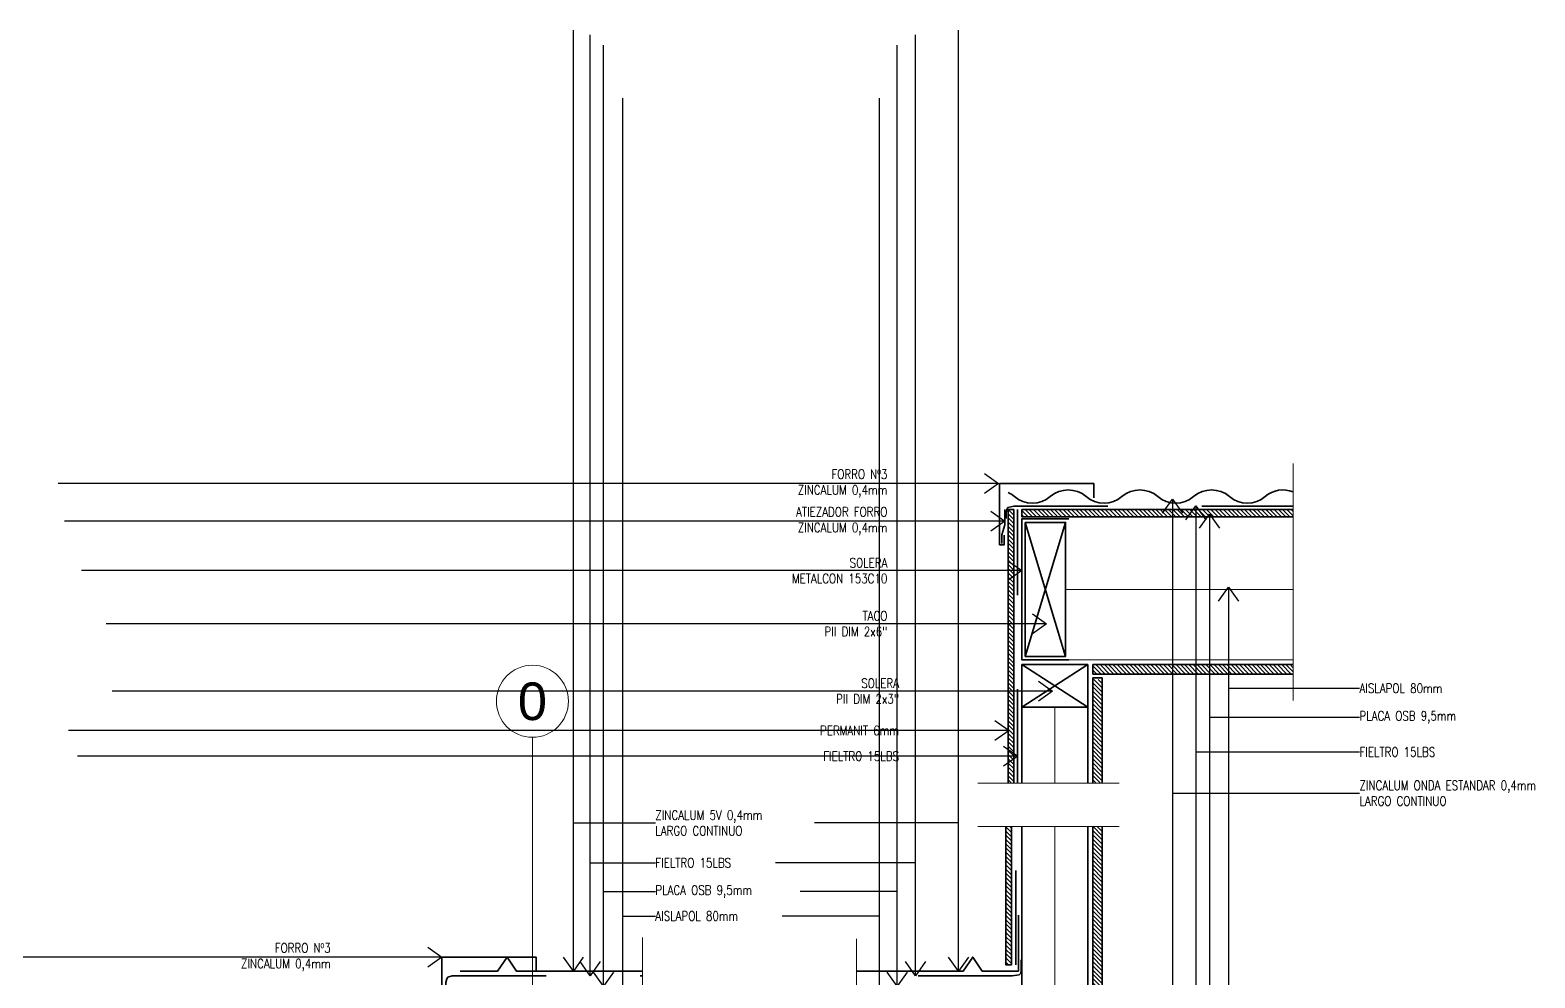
# Model space of a CAD drawing. Header units: metres. Extents: x 72 to 223, y -23 to 139.
# Drawn here: x 162.589 to 164.19, y 137.077 to 138.084 of the extents above; entities that cross this region are included whole.
import ezdxf
from ezdxf.enums import TextEntityAlignment as Align

# ---------------------------------------------------------------- set-up
doc = ezdxf.new("R2010")
doc.units = ezdxf.units.M
doc.header["$LTSCALE"] = 5
doc.header["$MEASUREMENT"] = 0
doc.linetypes.add('HIDDEN', pattern=[0.375, 0.25, -0.125])
doc.layers.get('0').update_dxf_attribs({"color": 30})
for name, color, linetype, lineweight in [('A-ANNO-NOTE', 7, 'Continuous', 35), ('A-ANNO-SYMB', 3, 'Continuous', 18), ('A-DETL-MBND', 3, 'Continuous', 18), ('A-DETL-PATT', 8, 'Continuous', 18), ('A-ELEV-MBE1', 7, 'Continuous', 35), ('A-FLOR-OVHD', 3, 'HIDDEN', 18), ('A-WALL-BATT', 8, 'BATTING', 18), ('A-WALL-FULL', 7, 'Continuous', 35), ('A-WALL-FULL-EXTR', 7, 'Continuous', 35)]:
    doc.layers.add(name, color=color, linetype=linetype, lineweight=lineweight)
doc.styles.add('E-ARIAL', font='arial.ttf')
doc.styles.add('E-ROMANS', font='romans.shx', dxfattribs={"width": 0.8})
doc.linetypes.add('BATTING', pattern='A,0.0001,-0.1,[134,ltypeshp.shx,S=0.1,R=0,X=-0.1,Y=0],-0.2,[134,ltypeshp.shx,S=0.1,R=180,X=0.1,Y=0],-0.1', length=0.4001)
doc.dimstyles.new('E-0005_TICK_18', dxfattribs={"dimscale": 0.001, "dimtxt": 9, "dimasz": 9, "dimexe": 4.5, "dimexo": 3, "dimgap": 4.5, "dimtad": 0, "dimdec": 0, "dimlfac": 1000, "dimzin": 0, "dimdsep": 46, "dimtxsty": 'E-ROMANS', "dimblk": 'OBLIQUE', "dimcen": 4.5, "dimclrd": 256, "dimclre": 256, "dimclrt": 256, "dimadec": 0, "dimazin": 0, "dimtfac": 1, "dimtdec": 0, "dimtmove": 1, "dimatfit": 3, "dimldrblk": 'OPEN90', "dimfxl": 1, "dimtfill": 1, "dimtolj": 1, "dimtzin": 0, "dimarcsym": 0})
pattern_1 = [(135, (-23.2835106, 74.993772), (-0.00224506403, -0.00224506403), [])]
pattern_2 = [(135, (-27.7505088, 104.8388286), (-0.00224506403, -0.00224506403), [])]

# ---------------------------------------------------------------- blocks, each defined once
blk = doc.blocks.new('PIE DERECHO 2X3')
blk.add_lwpolyline([(-0.07, 0), (0, 0), (0, -0.045), (-0.07, -0.045), (-0.07, 0)])
at = {"color": 1}
for points in [[(0, 0), (-0.07, -0.045)], [(-0.07, 0), (0, -0.045)]]:
    blk.add_lwpolyline(points, dxfattribs=at)
blk = doc.blocks.new('TAG-EJE')
at = {"linetype": 'Continuous'}
blk.add_circle((0, 0), 0.383, dxfattribs=at)
at = {"style": 'E-ARIAL'}
blk.add_attdef('A', text='', height=0.4, dxfattribs=at).set_placement((0, 0), align=Align.MIDDLE_CENTER)
blk = doc.blocks.new('_Oblique')
at = {"color": 0, "linetype": 'ByBlock', "lineweight": -2}
blk.add_line((-0.5, -0.5), (0.5, 0.5), dxfattribs=at)

msp = doc.modelspace()

# ---------------------------------------------------------------- hatches: boundary and pattern name
at = {"layer": 'A-DETL-PATT'}
h = msp.add_hatch(dxfattribs=at)
h.set_pattern_fill('LINE', color=256, scale=0.001, angle=135, style=0)
h.set_pattern_definition(pattern_2)
h.paths.add_polyline_path([(163.6355, 137.5747), (163.6295, 137.5747), (163.6295, 137.2837), (163.6355, 137.2837)])
h = msp.add_hatch(dxfattribs=at)
h.set_pattern_fill('LINE', color=256, scale=0.001, angle=135, style=0)
h.set_pattern_definition(pattern_2)
h.paths.add_polyline_path([(163.9325, 137.5747), (163.644, 137.5747), (163.644, 137.5669), (163.9325, 137.5669)])
h = msp.add_hatch(dxfattribs=at)
h.set_pattern_fill('LINE', color=256, scale=0.001, angle=135, style=0)
h.set_pattern_definition(pattern_1)
h.paths.add_polyline_path([(163.7194, 137.4097), (163.7194, 137.3997), (163.9325, 137.3997), (163.9325, 137.4097)])
h = msp.add_hatch(dxfattribs=at)
h.set_pattern_fill('LINE', color=256, scale=0.001, angle=135, style=0)
h.set_pattern_definition(pattern_1)
h.paths.add_polyline_path([(163.7194, 137.2837), (163.7294, 137.2837), (163.7294, 137.3939), (163.7194, 137.3939)])
h = msp.add_hatch(dxfattribs=at)
h.set_pattern_fill('LINE', color=256, scale=0.001, angle=135, style=0)
h.set_pattern_definition([(135, (-23.2835106, 74.9052635), (-0.00224506403, -0.00224506403), [])])
h.paths.add_polyline_path([(163.6269, 137.0908), (163.6329, 137.0908), (163.6329, 137.2376), (163.6269, 137.2376)])
h = msp.add_hatch(dxfattribs=at)
h.set_pattern_fill('LINE', color=256, scale=0.001, angle=135, style=0)
h.set_pattern_definition(pattern_1)
h.paths.add_polyline_path([(163.7194, 136.731), (163.7294, 136.731), (163.7294, 137.2376), (163.7194, 137.2376)])

# ---------------------------------------------------------------- linework, layer by layer
at = {"layer": 'A-ANNO-SYMB'}
msp.add_lwpolyline([(163.1235, 137.3325), (163.1235, 136.7953)], dxfattribs=at)
at = {"layer": 'A-DETL-MBND'}
msp.add_line((163.694, 137.4147), (163.9325, 137.4147), dxfattribs=at)
at = {"layer": 'A-ELEV-MBE1'}
for p, q in [((163.644, 137.2837), (163.644, 137.3647)), ((163.714, 137.2837), (163.714, 137.3647)), ((163.644, 137.0616), (163.644, 137.2376)), ((163.714, 136.7712), (163.714, 137.2376))]:
    msp.add_line(p, q, dxfattribs=at)
at = {"layer": 'A-FLOR-OVHD'}
for p, q in [((163.7475, 137.2837), (163.5971, 137.2837)), ((163.7475, 137.2376), (163.5971, 137.2376))]:
    msp.add_line(p, q, dxfattribs=at)
for points in [[(163.9325, 137.6235), (163.9325, 137.3716)], [(163.2407, 137.1199), (163.2407, 136.8428)], [(163.468, 137.1184), (163.468, 136.8489)]]:
    msp.add_lwpolyline(points, dxfattribs=at)
at = {"layer": 'A-WALL-BATT', "ltscale": 0.018}
for p, q in [((163.6904, 137.4897), (163.9325, 137.4897)), ((163.679, 137.3647), (163.679, 137.2837)), ((163.679, 137.2376), (163.679, 136.7712))]:
    msp.add_line(p, q, dxfattribs=at)
at = {"layer": 'A-WALL-FULL'}
msp.add_line((163.6405, 137.084), (163.6405, 137.1434), dxfattribs=at)
for points in [[(163.7205, 137.5871), (163.7205, 137.6021), (163.6303, 137.6021), (163.6203, 137.6021), (163.6203, 137.5672), (163.6203, 137.5372), (163.6253, 137.5372), (163.6253, 137.5472)], [(163.6228, 137.5383), (163.6228, 137.5478), (163.6257, 137.5582), (163.6257, 137.5747)], [(163.694, 137.4147), (163.644, 137.4147), (163.644, 137.5647), (163.694, 137.5647)], [(163.1273, 137.084), (163.1273, 137.099), (163.0371, 137.099), (163.0271, 137.099), (163.0271, 137.0641), (163.0271, 137.0341), (163.0321, 137.0341), (163.0321, 137.0441)], [(163.0465, 137.084), (163.0865, 137.084), (163.0965, 137.099), (163.1065, 137.084), (163.2407, 137.084)], [(163.6405, 137.084), (163.6017, 137.084), (163.5917, 137.099), (163.5817, 137.084), (163.468, 137.084)]]:
    msp.add_lwpolyline(points, dxfattribs=at)
at = {"layer": 'A-WALL-FULL-EXTR'}
for p, q in [((163.6355, 137.5747), (163.6295, 137.5747)), ((163.6295, 137.2837), (163.6295, 137.5747)), ((163.6355, 137.5747), (163.6355, 137.2837)), ((163.644, 137.5669), (163.644, 137.5747)), ((163.644, 137.5747), (163.9325, 137.5747)), ((163.644, 137.5669), (163.9325, 137.5669)), ((163.7194, 137.4097), (163.7194, 137.3997)), ((163.7294, 137.3956), (163.7194, 137.3956))]:
    msp.add_line(p, q, dxfattribs=at)
at = {"layer": 'A-WALL-FULL-EXTR', "linetype": 'HIDDEN', "ltscale": 0.05}
for p, q in [((163.6355, 137.5781), (163.9325, 137.5781)), ((163.0381, 137.0791), (163.2407, 137.0791)), ((163.6338, 137.0791), (163.468, 137.0791))]:
    msp.add_line(p, q, dxfattribs=at)
at = {"layer": 'A-WALL-FULL-EXTR'}
msp.add_lwpolyline([(163.9325, 137.5934, 0.274246), (163.9028, 137.5884, -0.366629), (163.8647, 137.5884, 0.366754), (163.8266, 137.5884, -0.366629), (163.7885, 137.5884, 0.366754), (163.7504, 137.5884, -0.366629), (163.7123, 137.5884, 0.366754), (163.6742, 137.5884, -0.366629), (163.6361, 137.5884, 0.066982), (163.6295, 137.5926)], format="xyb", dxfattribs=at)
at = {"layer": 'A-WALL-FULL-EXTR', "linetype": 'HIDDEN', "ltscale": 0.05}
for points in [[(163.6355, 137.5781), (163.6289, 137.5768), (163.6279, 137.5747), (163.6274, 137.5714), (163.6274, 137.5649)], [(163.6395, 137.2837), (163.6395, 137.5747)], [(163.6376, 137.0908), (163.6376, 137.2376)], [(163.6338, 137.0791), (163.6411, 137.08), (163.6429, 137.0818), (163.6431, 137.0853), (163.6431, 137.096)], [(163.0381, 137.0791), (163.0336, 137.0777), (163.0323, 137.0757), (163.0313, 137.072), (163.0313, 137.0655)]]:
    msp.add_lwpolyline(points, dxfattribs=at)
at = {"layer": 'A-WALL-FULL-EXTR'}
for points in [[(163.6476, 137.5609), (163.6476, 137.4184), (163.6904, 137.4184), (163.6904, 137.5609), (163.6476, 137.5609)], [(163.6904, 137.5609), (163.6476, 137.4184)], [(163.6904, 137.4184), (163.6476, 137.5609)], [(163.9325, 137.4097), (163.7194, 137.4097)], [(163.9325, 137.3997), (163.7194, 137.3997)], [(163.7194, 137.2837), (163.7194, 137.3956)], [(163.7294, 137.2837), (163.7294, 137.3956)], [(163.6329, 137.2376), (163.6329, 137.0908), (163.6269, 137.0908), (163.6269, 137.2376)], [(163.7194, 137.2376), (163.7194, 136.731)], [(163.7294, 137.2376), (163.7294, 136.731)]]:
    msp.add_lwpolyline(points, dxfattribs=at)

# ---------------------------------------------------------------- block references
at = {"layer": 'A-ANNO-SYMB', "xscale": 0.09999999999999432, "yscale": 0.09999999999999432, "zscale": 0.09999999999999432}
msp.add_blockref('TAG-EJE', (163.1235, 137.3708), dxfattribs=at).add_auto_attribs({'A': '0'})
at = {"layer": 'A-WALL-FULL-EXTR'}
msp.add_blockref('PIE DERECHO 2X3', (163.714, 137.4097), dxfattribs=at)

# ---------------------------------------------------------------- texts
at = {"layer": 'A-ANNO-NOTE', "char_height": 0.01, "style": 'E-ROMANS'}
for s, insert, attachment_point in [('FORRO Nº3\\PZINCALUM 0,4mm', (163.5009, 137.6022), 6), ('ATIEZADOR FORRO\\PZINCALUM 0,4mm', (163.5009, 137.5622), 6), ('SOLERA\\PMETALCON 153C10', (163.5009, 137.5096), 6), ('TACO\\PPII DIM 2x6"', (163.5009, 137.4532), 6), ('SOLERA \\PPII DIM 2x3"', (163.5133, 137.3816), 6), ('AISLAPOL 80mm', (164.003, 137.3846), 4), ('PLACA OSB 9,5mm', (164.003, 137.3538), 4), ('PERMANIT 6mm', (163.5133, 137.3397), 6), ('FIELTRO 15LBS', (163.5133, 137.3125), 6), ('FIELTRO 15LBS', (164.003, 137.3169), 4), ('ZINCALUM ONDA ESTANDAR 0,4mm\\PLARGO CONTINUO', (164.003, 137.2731), 4), ('ZINCALUM 5V 0,4mm\\PLARGO CONTINUO', (163.2542, 137.2415), 4), ('FIELTRO 15LBS', (163.2542, 137.1992), 4), ('PLACA OSB 9,5mm', (163.2542, 137.1686), 4), ('AISLAPOL 80mm', (163.2542, 137.1426), 4), ('FORRO Nº3\\PZINCALUM 0,4mm', (162.9089, 137.0988), 6)]:
    msp.add_mtext(s, dxfattribs=dict(at, insert=insert, attachment_point=attachment_point))

# ---------------------------------------------------------------- leaders
at = {"layer": 'A-ANNO-NOTE'}
for points in [[(163.167, 137.084), (163.167, 137.2415), (163.2542, 137.2415)], [(163.5765, 137.084), (163.5765, 137.2415), (163.4236, 137.2415)], [(163.1849, 137.0791), (163.1849, 137.1992), (163.2542, 137.1992)], [(163.1992, 137.0679), (163.1992, 137.1686), (163.2542, 137.1686)], [(163.5308, 137.0791), (163.5308, 137.1992), (163.3819, 137.1992)], [(163.5114, 137.0679), (163.5114, 137.1686), (163.4083, 137.1686)], [(163.2196, 137.0116), (163.2196, 137.1426), (163.2542, 137.1426)], [(163.4926, 137.0116), (163.4926, 137.1426), (163.3889, 137.1426)], [(163.6192, 137.6022), (163.5456, 137.6022), (163.5071, 137.6022)], [(163.6258, 137.5622), (163.5456, 137.5622), (163.5071, 137.5622)], [(163.8041, 137.5856), (163.8041, 137.2731), (164.003, 137.2731)], [(163.829, 137.5786), (163.829, 137.3169), (164.003, 137.3169)], [(163.8434, 137.5698), (163.8434, 137.3538), (164.003, 137.3538)], [(163.644, 137.5096), (163.5456, 137.5096), (163.5071, 137.5096)], [(163.8637, 137.4921), (163.8637, 137.3846), (164.003, 137.3846)], [(163.6702, 137.4532), (163.5456, 137.4532), (163.5071, 137.4532)], [(163.6765, 137.3816), (163.5664, 137.3816), (163.5253, 137.3816)], [(163.6303, 137.3397), (163.5664, 137.3397), (163.5253, 137.3397)], [(163.6396, 137.3125), (163.5664, 137.3125), (163.5253, 137.3125)], [(163.0271, 137.0988), (162.9535, 137.0988), (162.915, 137.0988)]]:
    msp.add_leader(points, dimstyle='E-0005_TICK_18', override={"dimscale": 0.01, "dimasz": 1.5, "dimtad": 0, "dimldrblk": 'Open90'}, dxfattribs=at)

doc.saveas('drawing.dxf')
